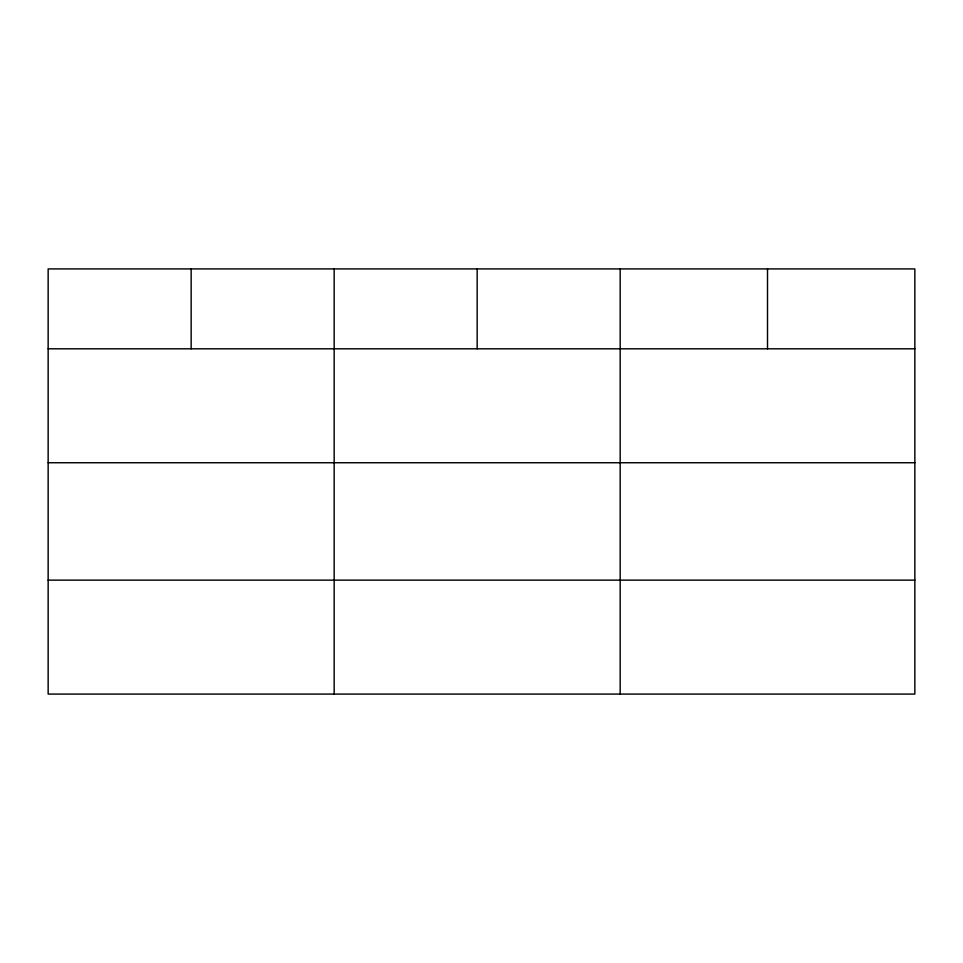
<?xml version="1.0" encoding="UTF-8"?>
<svg xmlns="http://www.w3.org/2000/svg" width="963" height="963" viewBox="0 0 963 963"><rect width="100%" height="100%" fill="white"/><g stroke="black" fill="none" stroke-linecap="round" stroke-linejoin="round"><path stroke-width="1.44" d="M914.85 462.746L914.85 268.918L48.15 268.918L48.15 694.082L914.85 694.082L914.85 462.746L48.15 462.746M48.15 348.811L914.85 348.811M48.15 580.135L914.85 580.135M767.511 268.918L767.511 348.811M620.172 268.918L620.172 694.082M477.166 268.918L477.166 348.811M334.161 268.918L334.161 694.082M191.156 268.918L191.156 348.811"/></g></svg>
